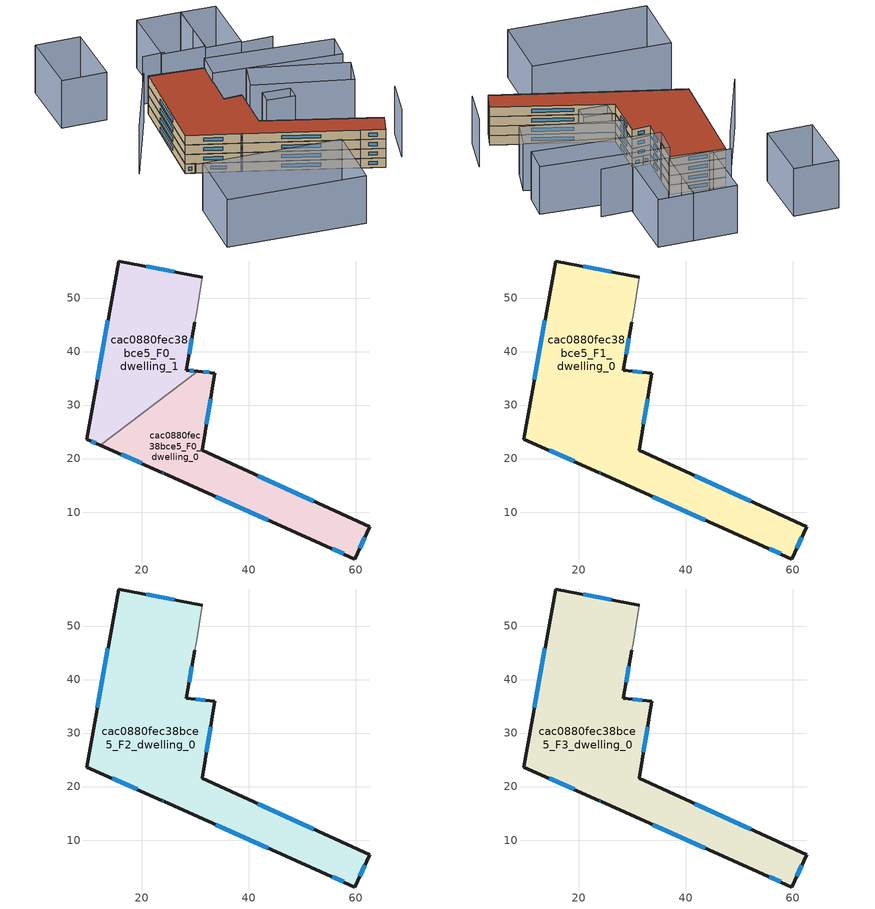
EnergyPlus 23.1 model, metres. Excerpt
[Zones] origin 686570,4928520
cac0880fec38bce5_F0_dwelling_0
 floor ground (EU_floor_Construction): 59.8,1.24 62.55,7.28 31.25,21.57 33.64,35.98 30.43,36.3 12.25,22.49 23.81,17.4 24.04,17.3 53.44,4.11 z0
 wall outside (EU_wall_Construction): 30.43,36.3 33.64,35.98 31.25,21.57 62.55,7.28 59.8,1.24 53.44,4.11 24.04,17.3 23.81,17.4 12.25,22.49 z0:3
 wall to cac0880fec38bce5_F0_dwelling_1 (EU_wall_Construction): 12.25,22.49 30.43,36.3 z0:3
 window (EU_Window_Construction): 41.68,16.81 52.12,12.04 / 61.63,5.26 60.72,3.25 / 57.68,2.19 55.56,3.15 / 43.64,8.5 33.84,12.9 / 23.96,17.33 23.89,17.36 / 19.96,19.09 16.11,20.79 / 31.5,36.19 32.57,36.09 / 32.84,31.18 32.05,26.37 z1:2
cac0880fec38bce5_F0_dwelling_1
 floor ground (EU_floor_Construction): 30.43,36.3 28.26,36.52 29.89,45.5 30.13,46.75 31.27,53.84 15.63,56.92 9.72,23.6 12.25,22.49 z0
 wall outside (EU_wall_Construction): 12.25,22.49 9.72,23.6 15.63,56.92 31.27,53.84 / 29.89,45.5 28.26,36.52 30.43,36.3 z0:3
 wall adiabatic (EU_wall_Construction): 31.27,53.84 30.13,46.75 29.89,45.5 z0:3
 window (EU_Window_Construction): 11.41,22.86 10.56,23.23 / 11.69,34.7 13.66,45.81 / 20.84,55.89 26.06,54.86 / 29.35,42.51 28.8,39.51 / 28.98,36.45 29.71,36.37 z1:2
cac0880fec38bce5_F1_dwelling_0
 floor to cac0880fec38bce5_F0_dwelling_0 (EU_floor_Construction): 59.8,1.24 62.55,7.28 31.25,21.57 33.64,35.98 30.43,36.3 12.25,22.49 23.81,17.4 24.04,17.3 53.44,4.11 z3
 floor to cac0880fec38bce5_F0_dwelling_1 (EU_floor_Construction): 30.43,36.3 28.26,36.52 29.89,45.5 30.13,46.75 31.27,53.84 15.63,56.92 9.72,23.6 12.25,22.49 z3
 wall outside (EU_wall_Construction): 29.89,45.5 28.26,36.52 33.64,35.98 31.25,21.57 62.55,7.28 59.8,1.24 53.44,4.11 24.04,17.3 23.81,17.4 9.72,23.6 15.63,56.92 31.27,53.84 z3:6
 wall adiabatic (EU_wall_Construction): 31.27,53.84 30.13,46.75 29.89,45.5 z3:6
 window (EU_Window_Construction): 30.05,36.34 31.85,36.16 / 32.84,31.18 32.05,26.37 / 41.68,16.81 52.12,12.04 / 61.63,5.26 60.72,3.25 / 57.68,2.19 55.56,3.15 / 43.64,8.5 33.84,12.9 / 23.96,17.33 23.89,17.36 / 19.11,19.46 14.42,21.53 / 11.69,34.7 13.66,45.81 / 20.84,55.89 26.06,54.86 / 29.35,42.51 28.8,39.51 z4:5
cac0880fec38bce5_F2_dwelling_0
 floor to cac0880fec38bce5_F1_dwelling_0 (EU_floor_Construction): 59.8,1.24 62.55,7.28 31.25,21.57 33.64,35.98 28.26,36.52 29.89,45.5 30.13,46.75 31.27,53.84 15.63,56.92 9.72,23.6 23.81,17.4 24.04,17.3 53.44,4.11 z6
 wall outside (EU_wall_Construction): 29.89,45.5 28.26,36.52 33.64,35.98 31.25,21.57 62.55,7.28 59.8,1.24 53.44,4.11 24.04,17.3 23.81,17.4 9.72,23.6 15.63,56.92 31.27,53.84 z6:9
 wall adiabatic (EU_wall_Construction): 31.27,53.84 30.13,46.75 29.89,45.5 z6:9
 window (EU_Window_Construction): 30.05,36.34 31.85,36.16 / 32.84,31.18 32.05,26.37 / 41.68,16.81 52.12,12.04 / 61.63,5.26 60.72,3.25 / 57.68,2.19 55.56,3.15 / 43.64,8.5 33.84,12.9 / 23.96,17.33 23.89,17.36 / 19.11,19.46 14.42,21.53 / 11.69,34.7 13.66,45.81 / 20.84,55.89 26.06,54.86 / 29.35,42.51 28.8,39.51 z7:8
cac0880fec38bce5_F3_dwelling_0
 floor to cac0880fec38bce5_F2_dwelling_0 (EU_floor_Construction): 59.8,1.24 62.55,7.28 31.25,21.57 33.64,35.98 28.26,36.52 29.89,45.5 30.13,46.75 31.27,53.84 15.63,56.92 9.72,23.6 23.81,17.4 24.04,17.3 53.44,4.11 z9
 wall outside (EU_wall_Construction): 29.89,45.5 28.26,36.52 33.64,35.98 31.25,21.57 62.55,7.28 59.8,1.24 53.44,4.11 24.04,17.3 23.81,17.4 9.72,23.6 15.63,56.92 31.27,53.84 z9:12
 wall adiabatic (EU_wall_Construction): 31.27,53.84 30.13,46.75 29.89,45.5 z9:12
 window (EU_Window_Construction): 30.05,36.34 31.85,36.16 / 32.84,31.18 32.05,26.37 / 41.68,16.81 52.12,12.04 / 61.63,5.26 60.72,3.25 / 57.68,2.19 55.56,3.15 / 43.64,8.5 33.84,12.9 / 23.96,17.33 23.89,17.36 / 19.11,19.46 14.42,21.53 / 11.69,34.7 13.66,45.81 / 20.84,55.89 26.06,54.86 / 29.35,42.51 28.8,39.51 z10:11
 roof outside (EU_roof_Construction): 31.27,53.84 30.13,46.75 29.89,45.5 28.26,36.52 33.64,35.98 31.25,21.57 62.55,7.28 59.8,1.24 53.44,4.11 24.04,17.3 23.81,17.4 9.72,23.6 15.63,56.92 z12
shading: 66.39,4.44 70.5,16.35 / 12.87,54.31 -1.51,29.22 / 23.13,61.68 16.77,62.14 / 53.41,55.68 44.43,56.74 / 41.1,-23.13 1.54,-17.04 / 1.54,-17.04 4.73,3.64 / 4.73,3.64 44.29,-2.46 / 44.29,-2.46 41.1,-23.13 / 43.93,24.23 35.93,25.66 / 35.93,25.66 36.71,30 / 36.71,30 44.71,28.57 / 44.71,28.57 43.93,24.23 / 62.56,24.82 35.73,34.94 / 35.73,34.94 38.99,43.61 / 38.99,43.61 65.83,33.48 / 65.83,33.48 62.56,24.82 / 67.62,46.72 66,38.43 / 66,38.43 29.65,45.55 / 29.65,45.55 31.27,53.84 / 31.27,53.84 67.62,46.72 / 34.38,58.7 37.04,78.8 / 37.04,78.8 47.16,77.46 / 47.16,77.46 44.5,57.37 / 44.5,57.37 34.38,58.7 / 37.06,78.96 34.47,59.36 / 34.47,59.36 21.92,61.02 / 21.92,61.02 24.51,80.62 / 24.51,80.62 37.06,78.96 / 6.67,79.8 4.1,59.34 / 4.1,59.34 -8.87,60.96 / -8.87,60.96 -6.31,81.43 / -6.31,81.43 6.67,79.8 z0:15
[Building]
EU S2 Campaign: North Axis=0; Terrain=City; Solar Distribution=FullExterior
[Site:Location]
Bologna: Latitude=44.5; Longitude=11.25; Time Zone=1; Elevation=37
[SizingPeriod:WeatherFileDays]
AnnualSizingPeriod: Begin Month=1; Begin Day of Month=1; End Month=12; End Day of Month=31; Day of Week for Start Day=Monday; Use Weather File Daylight Saving Period=No; Use Weather File Rain and Snow Indicators=No
[MATERIAL]
EU_InternalMass_Material: Roughness=MediumRough; Thickness=0.1; Conductivity=1; Density=1800; Specific Heat=900; Thermal Absorptance=0.9; Solar Absorptance=0.7; Visible Absorptance=0.7
[MATERIAL:NOMASS] Roughness=MediumRough; Thermal Absorptance=0.9; Solar Absorptance=0.7; Visible Absorptance=0.7
Name | Thermal Resistance
EU_wall_NoMass | 0.937881
EU_roof_NoMass | 0.548572
EU_floor_NoMass | 0.71348
[WINDOWMATERIAL:SIMPLEGLAZINGSYSTEM]
EU_Window_SimpleGlazing: UFactor=4.25633; Solar Heat Gain Coefficient=0.85; Visible Transmittance=0.85
[CONSTRUCTION]
EU_wall_Construction: EU_wall_NoMass
EU_roof_Construction: EU_roof_NoMass
EU_floor_Construction: EU_floor_NoMass
EU_InternalMass_Construction: EU_InternalMass_Material
EU_Window_Construction: EU_Window_SimpleGlazing
[ZONE] Type=1; Multiplier=1; Ceiling Height=autocalculate; Floor Area=autocalculate; Part of Total Floor Area=Yes
Name | Volume
cac0880fec38bce5_F0_dwelling_0 | 1365.4
cac0880fec38bce5_F1_dwelling_0 | 2730.82
cac0880fec38bce5_F2_dwelling_0; cac0880fec38bce5_F3_dwelling_0 | 2730.83
cac0880fec38bce5_F0_dwelling_1 | 1365.42
[INTERNALMASS] Construction=EU_InternalMass_Construction
Name | Zone or ZoneList | Surface Area
cac0880fec38bce5_F0_dwelling_0_EU_InternalMass | cac0880fec38bce5_F0_dwelling_0 | 455.135
cac0880fec38bce5_F0_dwelling_1_EU_InternalMass | cac0880fec38bce5_F0_dwelling_1 | 455.138
cac0880fec38bce5_F1_dwelling_0_EU_InternalMass | cac0880fec38bce5_F1_dwelling_0 | 910.277
cac0880fec38bce5_F2_dwelling_0_EU_InternalMass | cac0880fec38bce5_F2_dwelling_0 | 910.277
cac0880fec38bce5_F3_dwelling_0_EU_InternalMass | cac0880fec38bce5_F3_dwelling_0 | 910.277
[OTHEREQUIPMENT] Fuel Type=Electricity; Design Level Calculation Method=Watts/Area; Power per Zone Floor Area=1; Fraction Latent=0; Fraction Radiant=0; Fraction Lost=0; Carbon Dioxide Generation Rate=0; EndUse Subcategory=EU_Step8_InternalGains
Name | Zone or ZoneList or Space or SpaceList | Schedule
EU_Step8_InternalGain_cac0880fec38bce5_F0_dwelling_0_f000 | cac0880fec38bce5_F0_dwelling_0 | EU_Step8_GainSchedule_cac0880fec38bce5_F0_dwelling_0_f000
EU_Step8_InternalGain_cac0880fec38bce5_F0_dwelling_1_f000 | cac0880fec38bce5_F0_dwelling_1 | EU_Step8_GainSchedule_cac0880fec38bce5_F0_dwelling_1_f000
EU_Step8_InternalGain_cac0880fec38bce5_F1_dwelling_0_f000 | cac0880fec38bce5_F1_dwelling_0 | EU_Step8_GainSchedule_cac0880fec38bce5_F1_dwelling_0_f000
EU_Step8_InternalGain_cac0880fec38bce5_F2_dwelling_0_f000 | cac0880fec38bce5_F2_dwelling_0 | EU_Step8_GainSchedule_cac0880fec38bce5_F2_dwelling_0_f000
EU_Step8_InternalGain_cac0880fec38bce5_F3_dwelling_0_f000 | cac0880fec38bce5_F3_dwelling_0 | EU_Step8_GainSchedule_cac0880fec38bce5_F3_dwelling_0_f000
[ZONEVENTILATION:DESIGNFLOWRATE] Schedule=EU_AlwaysOn; Design Flow Rate Calculation Method=AirChanges/Hour; Air Changes per Hour=0.687892; Ventilation Type=Natural; Fan Pressure Rise=0; Fan Total Efficiency=1; Constant Term Coefficient=1; Temperature Term Coefficient=0; Velocity Term Coefficient=0; Velocity Squared Term Coefficient=0; Minimum Indoor Temperature=-100; Maximum Indoor Temperature=100; Delta Temperature=-100; Minimum Outdoor Temperature=-100; Maximum Outdoor Temperature=100; Maximum Wind Speed=40
Name | Zone or ZoneList or Space or SpaceList
EU_ConstantAir_cac0880fec38bce5_F0_dwelling_0 | cac0880fec38bce5_F0_dwelling_0
EU_ConstantAir_cac0880fec38bce5_F0_dwelling_1 | cac0880fec38bce5_F0_dwelling_1
EU_ConstantAir_cac0880fec38bce5_F1_dwelling_0 | cac0880fec38bce5_F1_dwelling_0
EU_ConstantAir_cac0880fec38bce5_F2_dwelling_0 | cac0880fec38bce5_F2_dwelling_0
EU_ConstantAir_cac0880fec38bce5_F3_dwelling_0 | cac0880fec38bce5_F3_dwelling_0
[HVACTEMPLATE:THERMOSTAT] Constant Heating Setpoint=20; Constant Cooling Setpoint=50
EU_HeatOnly_cac0880fec38bce5_F0_dwelling_0; EU_HeatOnly_cac0880fec38bce5_F0_dwelling_1; EU_HeatOnly_cac0880fec38bce5_F1_dwelling_0; EU_HeatOnly_cac0880fec38bce5_F2_dwelling_0; EU_HeatOnly_cac0880fec38bce5_F3_dwelling_0
[HVACTEMPLATE:ZONE:IDEALLOADSAIRSYSTEM] System Availability Schedule=EU_AlwaysOn; Maximum Heating Supply Air Temperature=50; Minimum Cooling Supply Air Temperature=13; Maximum Heating Supply Air Humidity Ratio=0.0156; Minimum Cooling Supply Air Humidity Ratio=0.0077; Heating Limit=NoLimit; Cooling Limit=NoLimit; Heating Availability Schedule=EU_AlwaysOn; Cooling Availability Schedule=EU_CoolingOff; Dehumidification Control Type=ConstantSensibleHeatRatio; Cooling Sensible Heat Ratio=0.7; Dehumidification Setpoint=60; Humidification Control Type=None; Humidification Setpoint=30; Outdoor Air Method=None; Outdoor Air Flow Rate per Person=0.00944; Outdoor Air Flow Rate per Zone Floor Area=0; Outdoor Air Flow Rate per Zone=0; Demand Controlled Ventilation Type=None; Outdoor Air Economizer Type=NoEconomizer; Heat Recovery Type=None; Sensible Heat Recovery Effectiveness=0.7; Latent Heat Recovery Effectiveness=0.65
Name | Template Thermostat
cac0880fec38bce5_F0_dwelling_0 | EU_HeatOnly_cac0880fec38bce5_F0_dwelling_0
cac0880fec38bce5_F0_dwelling_1 | EU_HeatOnly_cac0880fec38bce5_F0_dwelling_1
cac0880fec38bce5_F1_dwelling_0 | EU_HeatOnly_cac0880fec38bce5_F1_dwelling_0
cac0880fec38bce5_F2_dwelling_0 | EU_HeatOnly_cac0880fec38bce5_F2_dwelling_0
cac0880fec38bce5_F3_dwelling_0 | EU_HeatOnly_cac0880fec38bce5_F3_dwelling_0
[SIZING:ZONE] Zone Cooling Design Supply Air Temperature Input Method=SupplyAirTemperature; Zone Cooling Design Supply Air Temperature=13; Zone Heating Design Supply Air Temperature Input Method=SupplyAirTemperature; Zone Heating Design Supply Air Temperature=50; Zone Cooling Design Supply Air Humidity Ratio=0.008; Zone Heating Design Supply Air Humidity Ratio=0.008; Cooling Design Air Flow Method=DesignDay; Cooling Design Air Flow Rate=0; Cooling Minimum Air Flow per Zone Floor Area=0.000762; Cooling Minimum Air Flow=0; Cooling Minimum Air Flow Fraction=0.2; Heating Design Air Flow Method=DesignDay; Heating Design Air Flow Rate=0; Heating Maximum Air Flow per Zone Floor Area=0.002032; Heating Maximum Air Flow=0.141576; Heating Maximum Air Flow Fraction=0.3; Account for Dedicated Outdoor Air System=No; Dedicated Outdoor Air System Control Strategy=NeutralSupplyAir; Dedicated Outdoor Air Low Setpoint Temperature for Design=autosize; Dedicated Outdoor Air High Setpoint Temperature for Design=autosize; Zone Load Sizing Method=Sensible Load Only No Latent Load; Zone Latent Cooling Design Supply Air Humidity Ratio Input Method=HumidityRatioDifference; Zone Cooling Design Supply Air Humidity Ratio Difference=0.005; Zone Latent Heating Design Supply Air Humidity Ratio Input Method=HumidityRatioDifference; Zone Humidification Design Supply Air Humidity Ratio Difference=0.005
cac0880fec38bce5_F0_dwelling_0; cac0880fec38bce5_F0_dwelling_1; cac0880fec38bce5_F1_dwelling_0; cac0880fec38bce5_F2_dwelling_0; cac0880fec38bce5_F3_dwelling_0
[SCHEDULE:CONSTANT]
Name | Hourly Value
EU_AlwaysOn | 1
EU_CoolingOff | 0
[SCHEDULE:FILE] Column Number=1; Rows to Skip at Top=0; Number of Hours of Data=8760; Column Separator=Comma; Interpolate to Timestep=No; Minutes per Item=60; Adjust Schedule for Daylight Savings=Yes
Name | File
EU_Step8_GainSchedule_cac0880fec38bce5_F0_dwelling_0_f000 | ../../schedules/cac0880fec38bce5/cac0880fec38bce5_F0_dwelling_0_f000_gain.csv
EU_Step8_GainSchedule_cac0880fec38bce5_F0_dwelling_1_f000 | ../../schedules/cac0880fec38bce5/cac0880fec38bce5_F0_dwelling_1_f000_gain.csv
EU_Step8_GainSchedule_cac0880fec38bce5_F1_dwelling_0_f000 | ../../schedules/cac0880fec38bce5/cac0880fec38bce5_F1_dwelling_0_f000_gain.csv
EU_Step8_GainSchedule_cac0880fec38bce5_F2_dwelling_0_f000 | ../../schedules/cac0880fec38bce5/cac0880fec38bce5_F2_dwelling_0_f000_gain.csv
EU_Step8_GainSchedule_cac0880fec38bce5_F3_dwelling_0_f000 | ../../schedules/cac0880fec38bce5/cac0880fec38bce5_F3_dwelling_0_f000_gain.csv
